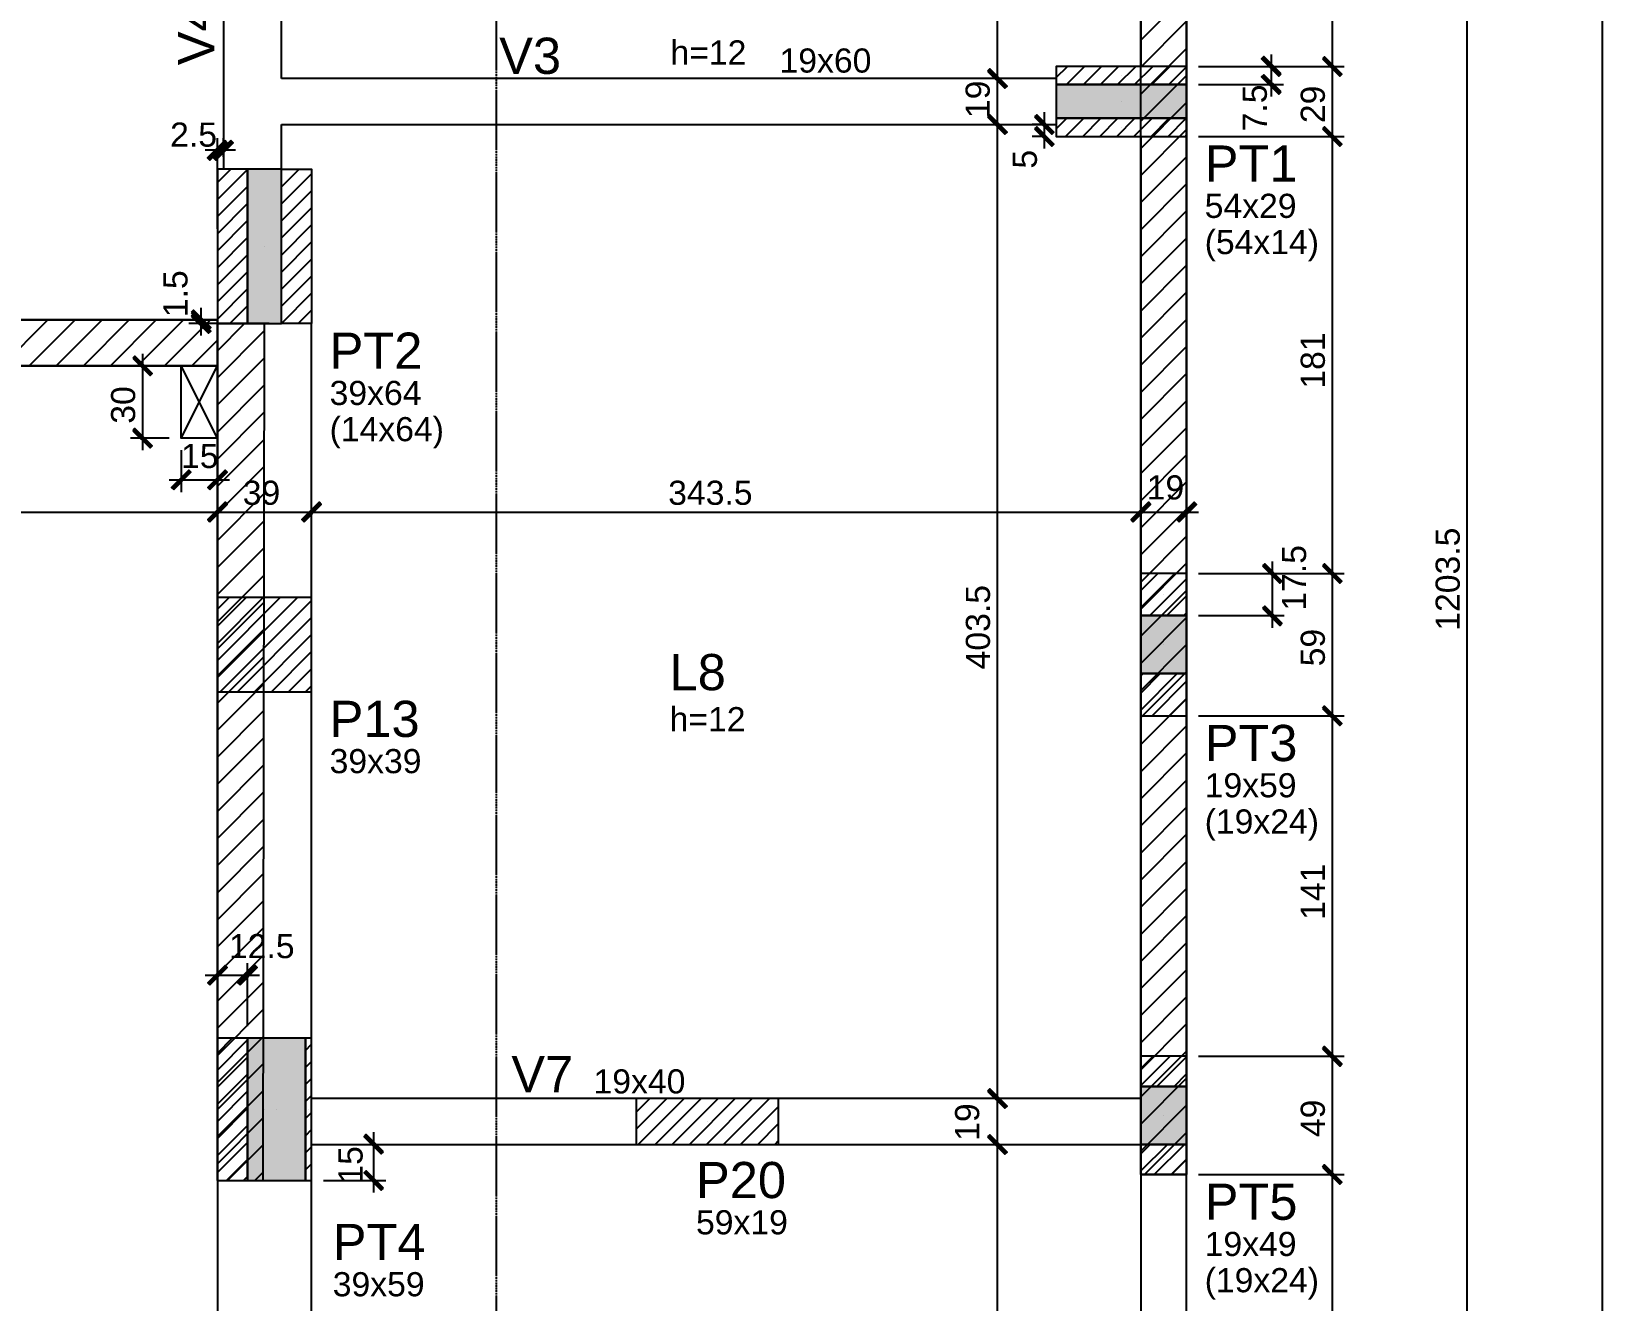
# Model space of a CAD drawing. Extents: x -1789 to 4156, y -3064 to 1391.
# Drawn here: x 669 to 1320, y 5 to 531 of the extents above; entities that cross this region are included whole.
import ezdxf

# ---------------------------------------------------------------- set-up
doc = ezdxf.new("R2010")
doc.units = 0
doc.linetypes.add('ESTILO_TQS_0003', pattern=[0.92, 0.3, -0.15, 0.02, -0.15, 0.3])
for name, color, linetype in [('1', 1, 'CONTINUOUS'), ('2', 2, 'CONTINUOUS'), ('3', 3, 'CONTINUOUS'), ('37', 8, 'CONTINUOUS'), ('4', 4, 'CONTINUOUS'), ('5', 5, 'CONTINUOUS'), ('6', 6, 'CONTINUOUS'), ('8', 8, 'CONTINUOUS')]:
    doc.layers.add(name, color=color, linetype=linetype)
doc.styles.add('TQS_ARIAL', font='arial.ttf')
pattern_1 = [(45, (-1788.6764, -3063.9896), (-5.61266, 5.61266), [])]

msp = doc.modelspace()

# ---------------------------------------------------------------- hatches: boundary and pattern name
at = {"layer": '6', "linetype": 'Continuous'}
h = msp.add_hatch(dxfattribs=at)
h.set_pattern_fill('ANSI31', color=256, scale=2.5)
h.set_pattern_definition(pattern_1)
h.paths.add_polyline_path([(-1036.9964, 406.2804), (-1055.9964, 406.2804), (-1055.9964, 913.2804), (1148.0036, 913.2804), (1148.0036, 57.2805), (1129.0036, 57.2805), (1129.0036, 894.2804), (-1016.9964, 894.2804), (-1016.9964, 884.2804), (-1036.4964, 884.2804), (-1036.9964, 884.2804)])
h = msp.add_hatch(dxfattribs=at)
h.set_pattern_fill('ANSI31', color=256, scale=2.5)
h.set_pattern_definition(pattern_1)
h.paths.add_polyline_path([(429.5036, 894.2804), (448.5036, 894.2804), (448.5036, 411.2804), (429.5036, 411.2804)])
h.paths.add_polyline_path([(-649.4964, 411.2804), (746.5036, 411.2804), (746.5036, 392.2804), (-649.4964, 392.2804)])
h = msp.add_hatch(dxfattribs=at)
h.set_pattern_fill('ANSI31', color=256, scale=2.5)
h.paths.add_polyline_path([(765.78881, 409.7804), (746.5036, 409.7804), (746.5036, 140.73185), (749.67085, 143.8991), (750.55475, 143.0152), (747.38748, 139.84795), (758.1197, 139.84795), (762.17085, 143.8991), (763.05475, 143.0152), (755.90945, 135.86995), (755.02555, 136.7538), (758.1197, 139.84795), (747.38748, 139.84795), (746.5036, 138.96408), (746.5036, 54.7805), (765.5036, 54.7805), (765.5867, 113.7805)])

# ---------------------------------------------------------------- linework, layer by layer
at = {"layer": '1', "linetype": 'Continuous'}
for p, q in [((1264.17045, -295.2196), (1264.17045, 918.2804)), ((1320.33215, -2090.2197), (1320.33215, 918.2804)), ((1208.2869, 599.2804), (1208.2869, 511.2803)), ((1069.5608, 596.7804), (1069.5608, 506.2803)), ((1183.14525, 503.7803), (1183.14525, 521.2803)), ((1208.2869, 521.2803), (1208.2869, 482.2803)), ((1069.5608, 516.2803), (1069.5608, 487.2803)), ((1153.0036, 516.2803), (1213.2869, 516.2803)), ((1153.0036, 516.2803), (1213.2869, 516.2803)), ((1153.0036, 516.2803), (1188.14525, 516.2803)), ((1121.0036, 512.5303), (1121.0036, 512.5303)), ((1153.0036, 508.7803), (1188.14525, 508.7803)), ((1121.0036, 501.7803), (1121.0036, 501.7803)), ((1121.0036, 501.7803), (1121.0036, 501.7803)), ((1121.0036, 501.7803), (1121.0036, 501.7803)), ((1069.5608, 497.2803), (1069.5608, 83.7805)), ((1089.0036, 497.2803), (1089.0036, 482.2803)), ((1089.0036, 492.2803), (1084.0036, 492.2803)), ((1121.0036, 491.0303), (1121.0036, 491.0303)), ((1208.2869, 492.2803), (1208.2869, 301.2803)), ((746.5036, 448.9748), (746.5036, 486.5551)), ((749.0036, 478.7804), (749.0036, 486.5551)), ((1089.0036, 487.2803), (1084.0036, 487.2803)), ((1153.0036, 487.2803), (1213.2869, 487.2803)), ((1153.0036, 487.2803), (1213.2869, 487.2803)), ((754.0036, 481.5551), (741.5036, 481.5551)), ((766.0036, 441.7804), (766.0036, 441.7804)), ((766.0036, 441.7804), (766.0036, 441.7804)), ((766.0036, 441.7804), (766.0036, 441.7804)), ((741.5036, 411.2804), (734.68125, 411.2804)), ((739.68125, 416.2804), (739.68125, 404.7804)), ((768.0036, 409.7804), (734.68125, 409.7804)), ((715.4481, 397.2804), (715.4481, 357.2804)), ((726.5036, 392.2804), (710.4481, 392.2804)), ((731.5036, 362.2804), (746.5036, 392.2804)), ((746.5036, 362.2804), (731.5036, 392.2804)), ((726.5036, 362.2804), (710.4481, 362.2804)), ((731.5036, 357.2804), (731.5036, 339.9862)), ((746.5036, 357.2804), (746.5036, 339.9862)), ((726.5036, 344.9862), (751.5036, 344.9862)), ((746.5036, 301.2804), (746.5036, 336.6869)), ((746.5036, 301.2804), (746.5036, 336.6869)), ((785.5036, 301.2804), (785.5036, 336.6869)), ((785.5036, 301.2804), (785.5036, 336.6869)), ((1129.0036, 281.7803), (1129.0036, 336.6869)), ((425.5036, 331.6869), (751.5036, 331.6869)), ((741.5036, 331.6869), (790.5036, 331.6869)), ((780.5036, 331.6869), (1134.0036, 331.6869)), ((1124.0036, 331.6869), (1153.0036, 331.6869)), ((1148.0036, 327.59495), (1148.0036, 326.6869)), ((1153.0036, 306.2803), (1213.2869, 306.2803)), ((1153.0036, 306.2803), (1213.2869, 306.2803)), ((1153.0036, 306.2803), (1188.4545, 306.2803)), ((1183.4545, 311.2803), (1183.4545, 283.7803)), ((1208.2869, 311.2803), (1208.2869, 242.2803)), ((1138.5036, 297.5303), (1138.5036, 297.5303)), ((1153.0036, 288.7803), (1188.4545, 288.7803)), ((766.0036, 276.7804), (766.0036, 276.7804)), ((1138.5036, 276.7803), (1138.5036, 276.7803)), ((1138.5036, 276.7803), (1138.5036, 276.7803)), ((1138.5036, 276.7803), (1138.5036, 276.7803)), ((1138.5036, 256.0303), (1138.5036, 256.0303)), ((1208.2869, 252.2803), (1208.2869, 101.2805)), ((1153.0036, 247.2803), (1213.2869, 247.2803)), ((1153.0036, 247.2803), (1213.2869, 247.2803)), ((746.5036, 118.7805), (746.5036, 144.84795)), ((759.0036, 118.7805), (759.0036, 144.84795)), ((741.5036, 139.84795), (764.0036, 139.84795)), ((1208.2869, 111.2805), (1208.2869, 52.2805)), ((1153.0036, 106.2805), (1213.2869, 106.2805)), ((1153.0036, 106.2805), (1213.2869, 106.2805)), ((1138.5036, 100.0305), (1138.5036, 100.0305)), ((1069.5608, 93.7805), (1069.5608, 64.7805)), ((752.7536, 84.2805), (752.7536, 84.2805)), ((766.0036, 84.2805), (766.0036, 84.2805)), ((766.0036, 84.2805), (766.0036, 84.2805)), ((771.0036, 84.2805), (771.0036, 84.2805)), ((784.2536, 84.2805), (784.2536, 84.2805)), ((949.5036, 79.2805), (949.5036, 79.2805)), ((1138.5036, 81.7805), (1138.5036, 81.7805)), ((1138.5036, 81.7805), (1138.5036, 81.7805)), ((1138.5036, 81.7805), (1138.5036, 81.7805)), ((811.30275, 49.7805), (811.30275, 74.7805)), ((1069.5608, 74.7805), (1069.5608, -388.7196)), ((790.5036, 69.7805), (816.30275, 69.7805)), ((1138.5036, 63.5305), (1138.5036, 63.5305)), ((1208.2869, 62.2805), (1208.2869, -171.2195)), ((790.5036, 54.7805), (816.30275, 54.7805)), ((1153.0036, 57.2805), (1213.2869, 57.2805)), ((1153.0036, 57.2805), (1213.2869, 57.2805))]:
    msp.add_line(p, q, dxfattribs=at)
for points in [[(1065.58275, 514.37445), (1072.72805, 507.2292), (1073.61195, 508.11305), (1066.46665, 515.25835), (1065.58275, 514.37445)], [(1065.58275, 514.37445), (1072.72805, 507.2292), (1073.61195, 508.11305), (1066.46665, 515.25835), (1065.58275, 514.37445)], [(1187.12325, 513.1862), (1179.978, 520.33145), (1179.0941, 519.44755), (1186.2394, 512.3023), (1187.12325, 513.1862)], [(1204.30885, 519.37445), (1211.45415, 512.2292), (1212.338, 513.11305), (1205.19275, 520.25835), (1204.30885, 519.37445)], [(1204.30885, 519.37445), (1211.45415, 512.2292), (1212.338, 513.11305), (1205.19275, 520.25835), (1204.30885, 519.37445)], [(1187.12325, 505.6862), (1179.978, 512.83145), (1179.0941, 511.94755), (1186.2394, 504.8023), (1187.12325, 505.6862)], [(1065.58275, 495.37445), (1072.72805, 488.2292), (1073.61195, 489.11305), (1066.46665, 496.25835), (1065.58275, 495.37445)], [(1065.58275, 495.37445), (1072.72805, 488.2292), (1073.61195, 489.11305), (1066.46665, 496.25835), (1065.58275, 495.37445)], [(1085.02555, 495.37445), (1092.17085, 488.2292), (1093.05475, 489.11305), (1085.90945, 496.25835), (1085.02555, 495.37445)], [(1085.02555, 490.37445), (1092.17085, 483.2292), (1093.05475, 484.11305), (1085.90945, 491.25835), (1085.02555, 490.37445)], [(1204.30885, 490.37445), (1211.45415, 483.2292), (1212.338, 484.11305), (1205.19275, 491.25835), (1204.30885, 490.37445)], [(1204.30885, 490.37445), (1211.45415, 483.2292), (1212.338, 484.11305), (1205.19275, 491.25835), (1204.30885, 490.37445)], [(749.59775, 485.5331), (742.45245, 478.38785), (743.33635, 477.50395), (750.48165, 484.64925), (749.59775, 485.5331)], [(752.09775, 485.5331), (744.95245, 478.38785), (745.83635, 477.50395), (752.98165, 484.64925), (752.09775, 485.5331)], [(735.70325, 414.37455), (742.8485, 407.22925), (743.7324, 408.11315), (736.5871, 415.25845), (735.70325, 414.37455)], [(735.70325, 412.87455), (742.8485, 405.72925), (743.7324, 406.61315), (736.5871, 413.75845), (735.70325, 412.87455)], [(711.4701, 395.37455), (718.61535, 388.22925), (719.49925, 389.11315), (712.35395, 396.25845), (711.4701, 395.37455)], [(711.4701, 365.37455), (718.61535, 358.22925), (719.49925, 359.11315), (712.35395, 366.25845), (711.4701, 365.37455)], [(728.40945, 341.0082), (735.55475, 348.15345), (734.67085, 349.03735), (727.52555, 341.89205), (728.40945, 341.0082)], [(743.40945, 341.0082), (750.55475, 348.15345), (749.67085, 349.03735), (742.52555, 341.89205), (743.40945, 341.0082)], [(743.40945, 327.7089), (750.55475, 334.85415), (749.67085, 335.73805), (742.52555, 328.5928), (743.40945, 327.7089)], [(743.40945, 327.7089), (750.55475, 334.85415), (749.67085, 335.73805), (742.52555, 328.5928), (743.40945, 327.7089)], [(782.40945, 327.7089), (789.55475, 334.85415), (788.67085, 335.73805), (781.52555, 328.5928), (782.40945, 327.7089)], [(782.40945, 327.7089), (789.55475, 334.85415), (788.67085, 335.73805), (781.52555, 328.5928), (782.40945, 327.7089)], [(1125.90945, 327.7089), (1133.05475, 334.85415), (1132.17085, 335.73805), (1125.02555, 328.5928), (1125.90945, 327.7089)], [(1125.90945, 327.7089), (1133.05475, 334.85415), (1132.17085, 335.73805), (1125.02555, 328.5928), (1125.90945, 327.7089)], [(1144.90945, 327.7089), (1152.05475, 334.85415), (1151.17085, 335.73805), (1144.02555, 328.5928), (1144.90945, 327.7089)], [(1179.4765, 309.37445), (1186.62175, 302.2292), (1187.50565, 303.11305), (1180.36035, 310.25835), (1179.4765, 309.37445)], [(1204.30885, 309.37445), (1211.45415, 302.2292), (1212.338, 303.11305), (1205.19275, 310.25835), (1204.30885, 309.37445)], [(1204.30885, 309.37445), (1211.45415, 302.2292), (1212.338, 303.11305), (1205.19275, 310.25835), (1204.30885, 309.37445)], [(1179.4765, 291.87445), (1186.62175, 284.7292), (1187.50565, 285.61305), (1180.36035, 292.75835), (1179.4765, 291.87445)], [(1204.30885, 250.37445), (1211.45415, 243.2292), (1212.338, 244.11305), (1205.19275, 251.25835), (1204.30885, 250.37445)], [(1204.30885, 250.37445), (1211.45415, 243.2292), (1212.338, 244.11305), (1205.19275, 251.25835), (1204.30885, 250.37445)], [(743.40945, 135.86995), (750.55475, 143.0152), (749.67085, 143.8991), (742.52555, 136.7538), (743.40945, 135.86995)], [(755.90945, 135.86995), (763.05475, 143.0152), (762.17085, 143.8991), (755.02555, 136.7538), (755.90945, 135.86995)], [(1204.30885, 109.3746), (1211.45415, 102.22935), (1212.338, 103.11325), (1205.19275, 110.2585), (1204.30885, 109.3746)], [(1204.30885, 109.3746), (1211.45415, 102.22935), (1212.338, 103.11325), (1205.19275, 110.2585), (1204.30885, 109.3746)], [(1065.58275, 91.8746), (1072.72805, 84.72935), (1073.61195, 85.61325), (1066.46665, 92.7585), (1065.58275, 91.8746)], [(1065.58275, 91.8746), (1072.72805, 84.72935), (1073.61195, 85.61325), (1066.46665, 92.7585), (1065.58275, 91.8746)], [(815.28075, 66.68635), (808.1355, 73.8316), (807.2516, 72.94775), (814.3969, 65.80245), (815.28075, 66.68635)], [(1065.58275, 72.8746), (1072.72805, 65.72935), (1073.61195, 66.61325), (1066.46665, 73.7585), (1065.58275, 72.8746)], [(1065.58275, 72.8746), (1072.72805, 65.72935), (1073.61195, 66.61325), (1066.46665, 73.7585), (1065.58275, 72.8746)], [(815.28075, 51.68635), (808.1355, 58.8316), (807.2516, 57.94775), (814.3969, 50.80245), (815.28075, 51.68635)], [(1204.30885, 60.3746), (1211.45415, 53.22935), (1212.338, 54.11325), (1205.19275, 61.2585), (1204.30885, 60.3746)], [(1204.30885, 60.3746), (1211.45415, 53.22935), (1212.338, 54.11325), (1205.19275, 61.2585), (1204.30885, 60.3746)]]:
    msp.add_lwpolyline(points, dxfattribs=at)
for points in [[(1065.58275, 514.37445), (1073.61195, 508.11305), (1066.46665, 515.25835)], [(1065.58275, 514.37445), (1066.46665, 515.25835), (1065.58275, 514.37445)], [(1065.58275, 514.37445), (1073.61195, 508.11305), (1066.46665, 515.25835)], [(1065.58275, 514.37445), (1066.46665, 515.25835), (1065.58275, 514.37445)], [(1065.58275, 514.37445), (1072.72805, 507.2292), (1073.61195, 508.11305)], [(1065.58275, 514.37445), (1072.72805, 507.2292), (1073.61195, 508.11305)], [(1187.12325, 513.1862), (1179.978, 520.33145), (1179.0941, 519.44755)], [(1187.12325, 513.1862), (1179.0941, 519.44755), (1186.2394, 512.3023)], [(1204.30885, 519.37445), (1212.338, 513.11305), (1205.19275, 520.25835)], [(1204.30885, 519.37445), (1205.19275, 520.25835), (1204.30885, 519.37445)], [(1204.30885, 519.37445), (1212.338, 513.11305), (1205.19275, 520.25835)], [(1204.30885, 519.37445), (1205.19275, 520.25835), (1204.30885, 519.37445)], [(1204.30885, 519.37445), (1211.45415, 512.2292), (1212.338, 513.11305)], [(1204.30885, 519.37445), (1211.45415, 512.2292), (1212.338, 513.11305)], [(1187.12325, 505.6862), (1179.978, 512.83145), (1179.0941, 511.94755)], [(1187.12325, 505.6862), (1179.0941, 511.94755), (1186.2394, 504.8023)], [(1187.12325, 513.1862), (1186.2394, 512.3023), (1187.12325, 513.1862)], [(1187.12325, 505.6862), (1186.2394, 504.8023), (1187.12325, 505.6862)], [(1065.58275, 495.37445), (1073.61195, 489.11305), (1066.46665, 496.25835)], [(1065.58275, 495.37445), (1066.46665, 496.25835), (1065.58275, 495.37445)], [(1065.58275, 495.37445), (1073.61195, 489.11305), (1066.46665, 496.25835)], [(1065.58275, 495.37445), (1066.46665, 496.25835), (1065.58275, 495.37445)], [(1065.58275, 495.37445), (1072.72805, 488.2292), (1073.61195, 489.11305)], [(1065.58275, 495.37445), (1072.72805, 488.2292), (1073.61195, 489.11305)], [(1085.02555, 495.37445), (1093.05475, 489.11305), (1085.90945, 496.25835)], [(1085.02555, 495.37445), (1085.90945, 496.25835), (1085.02555, 495.37445)], [(1085.02555, 495.37445), (1092.17085, 488.2292), (1093.05475, 489.11305)], [(1085.02555, 490.37445), (1093.05475, 484.11305), (1085.90945, 491.25835)], [(1085.02555, 490.37445), (1085.90945, 491.25835), (1085.02555, 490.37445)], [(1085.02555, 490.37445), (1092.17085, 483.2292), (1093.05475, 484.11305)], [(1204.30885, 490.37445), (1212.338, 484.11305), (1205.19275, 491.25835)], [(1204.30885, 490.37445), (1205.19275, 491.25835), (1204.30885, 490.37445)], [(1204.30885, 490.37445), (1212.338, 484.11305), (1205.19275, 491.25835)], [(1204.30885, 490.37445), (1205.19275, 491.25835), (1204.30885, 490.37445)], [(1204.30885, 490.37445), (1211.45415, 483.2292), (1212.338, 484.11305)], [(1204.30885, 490.37445), (1211.45415, 483.2292), (1212.338, 484.11305)], [(749.59775, 485.5331), (742.45245, 478.38785), (743.33635, 477.50395)], [(749.59775, 485.5331), (743.33635, 477.50395), (750.48165, 484.64925)], [(752.09775, 485.5331), (744.95245, 478.38785), (745.83635, 477.50395)], [(752.09775, 485.5331), (745.83635, 477.50395), (752.98165, 484.64925)], [(749.59775, 485.5331), (750.48165, 484.64925), (749.59775, 485.5331)], [(752.09775, 485.5331), (752.98165, 484.64925), (752.09775, 485.5331)], [(735.70325, 414.37455), (743.7324, 408.11315), (736.5871, 415.25845)], [(735.70325, 414.37455), (736.5871, 415.25845), (735.70325, 414.37455)], [(735.70325, 414.37455), (742.8485, 407.22925), (743.7324, 408.11315)], [(735.70325, 412.87455), (743.7324, 406.61315), (736.5871, 413.75845)], [(735.70325, 412.87455), (736.5871, 413.75845), (735.70325, 412.87455)], [(735.70325, 412.87455), (742.8485, 405.72925), (743.7324, 406.61315)], [(711.4701, 395.37455), (719.49925, 389.11315), (712.35395, 396.25845)], [(711.4701, 395.37455), (712.35395, 396.25845), (711.4701, 395.37455)], [(711.4701, 395.37455), (718.61535, 388.22925), (719.49925, 389.11315)], [(711.4701, 365.37455), (719.49925, 359.11315), (712.35395, 366.25845)], [(711.4701, 365.37455), (712.35395, 366.25845), (711.4701, 365.37455)], [(711.4701, 365.37455), (718.61535, 358.22925), (719.49925, 359.11315)], [(728.40945, 341.0082), (734.67085, 349.03735), (727.52555, 341.89205)], [(728.40945, 341.0082), (735.55475, 348.15345), (734.67085, 349.03735)], [(743.40945, 341.0082), (749.67085, 349.03735), (742.52555, 341.89205)], [(743.40945, 341.0082), (750.55475, 348.15345), (749.67085, 349.03735)], [(728.40945, 341.0082), (727.52555, 341.89205), (728.40945, 341.0082)], [(743.40945, 341.0082), (742.52555, 341.89205), (743.40945, 341.0082)], [(743.40945, 327.7089), (749.67085, 335.73805), (742.52555, 328.5928)], [(743.40945, 327.7089), (749.67085, 335.73805), (742.52555, 328.5928)], [(743.40945, 327.7089), (750.55475, 334.85415), (749.67085, 335.73805)], [(743.40945, 327.7089), (750.55475, 334.85415), (749.67085, 335.73805)], [(782.40945, 327.7089), (788.67085, 335.73805), (781.52555, 328.5928)], [(782.40945, 327.7089), (788.67085, 335.73805), (781.52555, 328.5928)], [(782.40945, 327.7089), (789.55475, 334.85415), (788.67085, 335.73805)], [(782.40945, 327.7089), (789.55475, 334.85415), (788.67085, 335.73805)], [(1125.90945, 327.7089), (1132.17085, 335.73805), (1125.02555, 328.5928)], [(1125.90945, 327.7089), (1132.17085, 335.73805), (1125.02555, 328.5928)], [(1125.90945, 327.7089), (1133.05475, 334.85415), (1132.17085, 335.73805)], [(1125.90945, 327.7089), (1133.05475, 334.85415), (1132.17085, 335.73805)], [(1144.90945, 327.7089), (1151.17085, 335.73805), (1144.02555, 328.5928)], [(1144.90945, 327.7089), (1152.05475, 334.85415), (1151.17085, 335.73805)], [(743.40945, 327.7089), (742.52555, 328.5928), (743.40945, 327.7089)], [(743.40945, 327.7089), (742.52555, 328.5928), (743.40945, 327.7089)], [(782.40945, 327.7089), (781.52555, 328.5928), (782.40945, 327.7089)], [(782.40945, 327.7089), (781.52555, 328.5928), (782.40945, 327.7089)], [(1125.90945, 327.7089), (1125.02555, 328.5928), (1125.90945, 327.7089)], [(1125.90945, 327.7089), (1125.02555, 328.5928), (1125.90945, 327.7089)], [(1144.90945, 327.7089), (1144.02555, 328.5928), (1144.90945, 327.7089)], [(1179.4765, 309.37445), (1187.50565, 303.11305), (1180.36035, 310.25835)], [(1179.4765, 309.37445), (1180.36035, 310.25835), (1179.4765, 309.37445)], [(1179.4765, 309.37445), (1186.62175, 302.2292), (1187.50565, 303.11305)], [(1204.30885, 309.37445), (1212.338, 303.11305), (1205.19275, 310.25835)], [(1204.30885, 309.37445), (1205.19275, 310.25835), (1204.30885, 309.37445)], [(1204.30885, 309.37445), (1212.338, 303.11305), (1205.19275, 310.25835)], [(1204.30885, 309.37445), (1205.19275, 310.25835), (1204.30885, 309.37445)], [(1204.30885, 309.37445), (1211.45415, 302.2292), (1212.338, 303.11305)], [(1204.30885, 309.37445), (1211.45415, 302.2292), (1212.338, 303.11305)], [(1179.4765, 291.87445), (1187.50565, 285.61305), (1180.36035, 292.75835)], [(1179.4765, 291.87445), (1180.36035, 292.75835), (1179.4765, 291.87445)], [(1179.4765, 291.87445), (1186.62175, 284.7292), (1187.50565, 285.61305)], [(1204.30885, 250.37445), (1212.338, 244.11305), (1205.19275, 251.25835)], [(1204.30885, 250.37445), (1205.19275, 251.25835), (1204.30885, 250.37445)], [(1204.30885, 250.37445), (1212.338, 244.11305), (1205.19275, 251.25835)], [(1204.30885, 250.37445), (1205.19275, 251.25835), (1204.30885, 250.37445)], [(1204.30885, 250.37445), (1211.45415, 243.2292), (1212.338, 244.11305)], [(1204.30885, 250.37445), (1211.45415, 243.2292), (1212.338, 244.11305)], [(743.40945, 135.86995), (749.67085, 143.8991), (742.52555, 136.7538)], [(743.40945, 135.86995), (750.55475, 143.0152), (749.67085, 143.8991)], [(755.90945, 135.86995), (762.17085, 143.8991), (755.02555, 136.7538)], [(755.90945, 135.86995), (763.05475, 143.0152), (762.17085, 143.8991)], [(743.40945, 135.86995), (742.52555, 136.7538), (743.40945, 135.86995)], [(755.90945, 135.86995), (755.02555, 136.7538), (755.90945, 135.86995)], [(1204.30885, 109.3746), (1212.338, 103.11325), (1205.19275, 110.2585)], [(1204.30885, 109.3746), (1205.19275, 110.2585), (1204.30885, 109.3746)], [(1204.30885, 109.3746), (1212.338, 103.11325), (1205.19275, 110.2585)], [(1204.30885, 109.3746), (1205.19275, 110.2585), (1204.30885, 109.3746)], [(1204.30885, 109.3746), (1211.45415, 102.22935), (1212.338, 103.11325)], [(1204.30885, 109.3746), (1211.45415, 102.22935), (1212.338, 103.11325)], [(1065.58275, 91.8746), (1073.61195, 85.61325), (1066.46665, 92.7585)], [(1065.58275, 91.8746), (1066.46665, 92.7585), (1065.58275, 91.8746)], [(1065.58275, 91.8746), (1073.61195, 85.61325), (1066.46665, 92.7585)], [(1065.58275, 91.8746), (1066.46665, 92.7585), (1065.58275, 91.8746)], [(1065.58275, 91.8746), (1072.72805, 84.72935), (1073.61195, 85.61325)], [(1065.58275, 91.8746), (1072.72805, 84.72935), (1073.61195, 85.61325)], [(815.28075, 66.68635), (808.1355, 73.8316), (807.2516, 72.94775)], [(815.28075, 66.68635), (807.2516, 72.94775), (814.3969, 65.80245)], [(1065.58275, 72.8746), (1073.61195, 66.61325), (1066.46665, 73.7585)], [(1065.58275, 72.8746), (1066.46665, 73.7585), (1065.58275, 72.8746)], [(1065.58275, 72.8746), (1073.61195, 66.61325), (1066.46665, 73.7585)], [(1065.58275, 72.8746), (1066.46665, 73.7585), (1065.58275, 72.8746)], [(1065.58275, 72.8746), (1072.72805, 65.72935), (1073.61195, 66.61325)], [(1065.58275, 72.8746), (1072.72805, 65.72935), (1073.61195, 66.61325)], [(815.28075, 66.68635), (814.3969, 65.80245), (815.28075, 66.68635)], [(815.28075, 51.68635), (808.1355, 58.8316), (807.2516, 57.94775)], [(1204.30885, 60.3746), (1212.338, 54.11325), (1205.19275, 61.2585)], [(1204.30885, 60.3746), (1205.19275, 61.2585), (1204.30885, 60.3746)], [(1204.30885, 60.3746), (1212.338, 54.11325), (1205.19275, 61.2585)], [(1204.30885, 60.3746), (1205.19275, 61.2585), (1204.30885, 60.3746)], [(1204.30885, 60.3746), (1211.45415, 53.22935), (1212.338, 54.11325)], [(1204.30885, 60.3746), (1211.45415, 53.22935), (1212.338, 54.11325)], [(815.28075, 51.68635), (807.2516, 57.94775), (814.3969, 50.80245)], [(815.28075, 51.68635), (814.3969, 50.80245), (815.28075, 51.68635)]]:
    msp.add_solid(points, dxfattribs=at)
at = {"layer": '2', "linetype": 'Continuous'}
for p, q in [((1094.0036, 511.65505), (1098.6289, 516.2803)), ((1098.19995, 508.7803), (1105.69995, 516.2803)), ((1105.271, 508.7803), (1112.771, 516.2803)), ((1112.3421, 508.7803), (1119.8421, 516.2803)), ((1119.41315, 508.7803), (1126.91315, 516.2803)), ((1126.4842, 508.7803), (1133.9842, 516.2803)), ((1133.5553, 508.7803), (1141.0553, 516.2803)), ((1140.62635, 508.7803), (1148.0036, 516.15755)), ((1148.0036, 516.2803), (1148.0036, 516.2803)), ((1148.0036, 516.2803), (1148.0036, 516.2803)), ((1148.0036, 516.2803), (1148.0036, 516.2803)), ((1069.5608, 511.2803), (1069.5608, 511.2803)), ((1069.5608, 511.2803), (1069.5608, 511.2803)), ((1147.6974, 508.7803), (1148.0036, 509.0865)), ((1148.0036, 508.7803), (1148.0036, 508.7803)), ((1094.0036, 490.44185), (1098.3421, 494.7803)), ((1097.91315, 487.2803), (1105.41315, 494.7803)), ((1104.9842, 487.2803), (1112.4842, 494.7803)), ((1112.0553, 487.2803), (1119.5553, 494.7803)), ((1119.12635, 487.2803), (1126.62635, 494.7803)), ((1126.1974, 487.2803), (1133.6974, 494.7803)), ((1133.2685, 487.2803), (1140.7685, 494.7803)), ((1140.33955, 487.2803), (1147.83955, 494.7803)), ((1069.5608, 492.2803), (1069.5608, 492.2803)), ((1069.5608, 492.2803), (1069.5608, 492.2803)), ((1094.0036, 492.2803), (1094.0036, 492.2803)), ((1094.0036, 487.2803), (1094.0036, 487.2803)), ((1147.4106, 487.2803), (1148.0036, 487.8733)), ((1148.0036, 487.2803), (1148.0036, 487.2803)), ((1148.0036, 487.2803), (1148.0036, 487.2803)), ((746.5036, 468.21095), (752.07305, 473.7804)), ((746.5036, 461.1399), (759.0036, 473.6399)), ((749.0036, 473.7804), (749.0036, 473.7804)), ((773.0036, 466.4267), (780.35725, 473.7803)), ((773.0036, 473.49775), (773.28615, 473.7803)), ((773.0036, 459.3556), (785.5036, 471.8556)), ((746.5036, 454.06885), (759.0036, 466.56885)), ((773.0036, 452.28455), (785.5036, 464.78455)), ((746.5036, 446.99775), (759.0036, 459.49775)), ((773.0036, 445.2135), (785.5036, 457.7135)), ((746.5036, 439.9267), (759.0036, 452.4267)), ((773.0036, 438.1424), (785.5036, 450.6424)), ((746.5036, 432.8556), (759.0036, 445.3556)), ((746.5036, 443.9748), (746.5036, 443.9748)), ((773.0036, 431.07135), (785.5036, 443.57135)), ((746.5036, 425.78455), (759.0036, 438.28455)), ((773.0036, 424.0003), (785.5036, 436.5003)), ((746.5036, 418.7135), (759.0036, 431.2135)), ((746.5036, 411.6424), (759.0036, 424.1424)), ((773.0036, 416.9292), (785.5036, 429.4292)), ((751.71265, 409.7804), (759.0036, 417.07135)), ((773.0036, 409.85815), (785.5036, 422.35815)), ((746.5036, 411.2804), (746.5036, 411.2804)), ((779.9969, 409.7804), (785.5036, 415.2871)), ((758.7837, 409.7804), (759.0036, 410.0003)), ((773.0036, 409.7804), (773.0036, 409.7804)), ((731.5036, 392.2804), (731.5036, 392.2804)), ((731.5036, 362.2804), (731.5036, 362.2804)), ((731.5036, 362.2804), (731.5036, 362.2804)), ((746.5036, 362.2804), (746.5036, 362.2804)), ((1148.0036, 332.59495), (1148.0036, 332.59495)), ((1129.0036, 331.6869), (1129.0036, 331.6869)), ((1129.0036, 292.0966), (1143.1873, 306.2803)), ((1129.0036, 299.16765), (1136.11625, 306.2803)), ((1148.0036, 306.2803), (1148.0036, 306.2803)), ((1148.0036, 306.2803), (1148.0036, 306.2803)), ((1148.0036, 306.2803), (1148.0036, 306.2803)), ((1132.7584, 288.7803), (1148.0036, 304.02555)), ((746.5036, 263.15), (779.634, 296.2804)), ((746.5036, 270.22105), (772.56295, 296.2804)), ((746.5036, 277.29215), (765.49185, 296.2804)), ((746.5036, 284.3632), (758.4208, 296.2804)), ((746.5036, 291.43425), (751.34975, 296.2804)), ((746.5036, 296.2804), (746.5036, 296.2804)), ((746.5036, 296.2804), (746.5036, 296.2804)), ((747.70505, 257.2804), (785.5036, 295.07895)), ((785.5036, 296.2804), (785.5036, 296.2804)), ((785.5036, 296.2804), (785.5036, 296.2804)), ((1139.82945, 288.7803), (1148.0036, 296.95445)), ((754.77615, 257.2804), (785.5036, 288.00785)), ((1146.9005, 288.7803), (1148.0036, 289.8834)), ((1148.0036, 288.7803), (1148.0036, 288.7803)), ((761.8472, 257.2804), (785.5036, 280.9368)), ((768.9183, 257.2804), (785.5036, 273.8657)), ((1129.0036, 276.7803), (1129.0036, 276.7803)), ((775.98935, 257.2804), (785.5036, 266.79465)), ((1129.0036, 249.6702), (1144.1137, 264.7803)), ((1129.0036, 256.74125), (1137.04265, 264.7803)), ((1129.0036, 263.81235), (1129.9716, 264.7803)), ((1133.6848, 247.2803), (1148.0036, 261.59915)), ((783.0604, 257.2804), (785.5036, 259.7236)), ((1140.75585, 247.2803), (1148.0036, 254.52805)), ((1147.82695, 247.2803), (1148.0036, 247.457)), ((1148.0036, 247.2803), (1148.0036, 247.2803)), ((1148.0036, 247.2803), (1148.0036, 247.2803)), ((746.5036, 107.5865), (752.6976, 113.7805)), ((746.5036, 113.7805), (746.5036, 113.7805)), ((746.5036, 100.51545), (759.0036, 113.01545)), ((759.0036, 113.7805), (759.0036, 113.7805)), ((783.0036, 108.73115), (785.5036, 111.23115)), ((746.5036, 93.44435), (759.0036, 105.94435)), ((783.0036, 101.6601), (785.5036, 104.1601)), ((1129.0036, 94.1067), (1141.17735, 106.2805)), ((1129.0036, 101.17775), (1134.1063, 106.2805)), ((1135.74845, 93.7805), (1148.0036, 106.03565)), ((1148.0036, 106.2805), (1148.0036, 106.2805)), ((1148.0036, 106.2805), (1148.0036, 106.2805)), ((746.5036, 86.3733), (759.0036, 98.8733)), ((1142.8195, 93.7805), (1148.0036, 98.96455)), ((746.5036, 79.30225), (759.0036, 91.80225)), ((783.0036, 94.58905), (785.5036, 97.08905)), ((746.5036, 72.23115), (759.0036, 84.73115)), ((783.0036, 87.51795), (785.5036, 90.01795)), ((920.0036, 76.02555), (932.75855, 88.7805)), ((920.0036, 83.0966), (925.68745, 88.7805)), ((920.8296, 69.7805), (939.8296, 88.7805)), ((927.9007, 69.7805), (946.9007, 88.7805)), ((934.97175, 69.7805), (953.97175, 88.7805)), ((942.0428, 69.7805), (961.0428, 88.7805)), ((949.1139, 69.7805), (968.1139, 88.7805)), ((956.18495, 69.7805), (975.18495, 88.7805)), ((963.256, 69.7805), (979.0036, 85.52805)), ((1069.5608, 88.7805), (1069.5608, 88.7805)), ((1069.5608, 88.7805), (1069.5608, 88.7805)), ((783.0036, 80.4469), (785.5036, 82.9469)), ((970.3271, 69.7805), (979.0036, 78.457)), ((746.5036, 65.1601), (759.0036, 77.6601)), ((783.0036, 73.3758), (785.5036, 75.8758)), ((746.5036, 58.08905), (759.0036, 70.58905)), ((783.0036, 66.30475), (785.5036, 68.80475)), ((785.5036, 69.7805), (785.5036, 69.7805)), ((977.39815, 69.7805), (979.0036, 71.3859)), ((1069.5608, 69.7805), (1069.5608, 69.7805)), ((1069.5608, 69.7805), (1069.5608, 69.7805)), ((1129.0036, 58.75135), (1140.0327, 69.7805)), ((1129.0036, 65.82245), (1132.96165, 69.7805)), ((1134.6038, 57.2805), (1147.1038, 69.7805)), ((750.2661, 54.7805), (759.0036, 63.51795)), ((783.0036, 59.2337), (785.5036, 61.7337)), ((1141.67485, 57.2805), (1148.0036, 63.60925)), ((757.3372, 54.7805), (759.0036, 56.4469)), ((785.5036, 54.7805), (785.5036, 54.7805)), ((1148.0036, 57.2805), (1148.0036, 57.2805)), ((1148.0036, 57.2805), (1148.0036, 57.2805))]:
    msp.add_line(p, q, dxfattribs=at)
at = {"layer": '3', "linetype": 'Continuous'}
for points in [[(749.0036, 594.2804), (749.0036, 501.7803)], [(1148.0036, 516.2803), (1148.0036, 594.2804)], [(773.0036, 511.2803), (773.0036, 591.7804)], [(1129.0036, 591.7804), (1129.0036, 516.2803)], [(1094.0036, 511.2803), (773.0036, 511.2803)], [(749.0036, 501.7803), (749.0036, 473.7804)], [(773.0036, 492.2803), (1094.0036, 492.2803)], [(773.0036, 473.7804), (773.0036, 492.2803)], [(1129.0036, 487.2803), (1129.0036, 306.2803)], [(1148.0036, 306.2803), (1148.0036, 487.2803)], [(746.5036, 411.2804), (607.0036, 411.2804)], [(746.5036, 392.2804), (746.5036, 411.2804)], [(746.5036, 409.7804), (746.5036, 411.2804)], [(785.5036, 401.7804), (785.5036, 409.7804)], [(785.5036, 296.2804), (785.5036, 401.7804)], [(607.0036, 392.2804), (746.5036, 392.2804)], [(731.5036, 392.2804), (746.5036, 392.2804), (746.5036, 362.2804), (731.5036, 362.2804), (731.5036, 392.2804)], [(746.5036, 392.2804), (746.5036, 296.2804)], [(746.5036, 257.2804), (746.5036, 113.7805)], [(785.5036, 113.7805), (785.5036, 257.2804)], [(1129.0036, 247.2803), (1129.0036, 106.2805)], [(1148.0036, 106.2805), (1148.0036, 247.2803)], [(920.0036, 88.7805), (785.5036, 88.7805)], [(1129.0036, 88.7805), (979.0036, 88.7805)], [(785.5036, 69.7805), (920.0036, 69.7805)], [(979.0036, 69.7805), (1129.0036, 69.7805)], [(746.5036, 54.7805), (746.5036, -248.7196)], [(785.5036, -248.7196), (785.5036, 54.7805)], [(1129.0036, 57.2805), (1129.0036, -166.2195)], [(1148.0036, -166.2195), (1148.0036, 57.2805)]]:
    msp.add_lwpolyline(points, dxfattribs=at)
at = {"layer": '37', "linetype": 'Continuous'}
for points in [[(1094.0036, 494.7803), (1148.0036, 494.7803), (1148.0036, 508.7803)], [(1094.0036, 494.7803), (1148.0036, 508.7803), (1094.0036, 508.7803)], [(1094.0036, 494.7803), (1094.0036, 508.7803), (1094.0036, 494.7803)], [(759.0036, 409.7805), (773.0036, 409.7805), (773.0036, 473.7803)], [(759.0036, 409.7805), (773.0036, 473.7803), (759.0036, 473.7803)], [(759.0036, 409.7805), (759.0036, 473.7803), (759.0036, 409.7805)], [(1129.0036, 264.7803), (1148.0036, 264.7803), (1148.0036, 288.7803)], [(1129.0036, 264.7803), (1148.0036, 288.7803), (1129.0036, 288.7803)], [(1129.0036, 264.7803), (1129.0036, 288.7803), (1129.0036, 264.7803)], [(759.0036, 54.7805), (783.0036, 54.7805), (783.0036, 113.7805)], [(759.0036, 54.7805), (783.0036, 113.7805), (759.0036, 113.7805)], [(759.0036, 54.7805), (759.0036, 113.7805), (759.0036, 54.7805)], [(1129.0036, 69.7805), (1148.0036, 69.7805), (1148.0036, 93.7805)], [(1129.0036, 69.7805), (1148.0036, 93.7805), (1129.0036, 93.7805)], [(1129.0036, 69.7805), (1129.0036, 93.7805), (1129.0036, 69.7805)]]:
    msp.add_solid(points, dxfattribs=at)
at = {"layer": '5', "linetype": 'Continuous'}
for points in [[(1148.0036, 516.2803), (1094.0036, 516.2803), (1094.0036, 508.7803), (1148.0036, 508.7803), (1148.0036, 516.2803)], [(1094.0036, 494.7803), (1148.0036, 494.7803), (1148.0036, 508.7803), (1094.0036, 508.7803), (1094.0036, 494.7803)], [(1148.0036, 494.7803), (1094.0036, 494.7803), (1094.0036, 487.2803), (1148.0036, 487.2803), (1148.0036, 494.7803)], [(759.0036, 473.7804), (746.5036, 473.7804), (746.5036, 409.7804), (759.0036, 409.7804), (759.0036, 473.7804)], [(759.0036, 409.7805), (773.0036, 409.7805), (773.0036, 473.7803), (759.0036, 473.7803), (759.0036, 409.7805)], [(773.0036, 473.7803), (785.5036, 473.7803), (785.5036, 409.7804), (773.0036, 409.7804), (773.0036, 473.7803)], [(1148.0036, 306.2803), (1129.0036, 306.2803), (1129.0036, 288.7803), (1148.0036, 288.7803), (1148.0036, 306.2803)], [(746.5036, 257.2804), (785.5036, 257.2804), (785.5036, 296.2804), (746.5036, 296.2804), (746.5036, 257.2804)], [(1129.0036, 264.7803), (1148.0036, 264.7803), (1148.0036, 288.7803), (1129.0036, 288.7803), (1129.0036, 264.7803)], [(1148.0036, 264.7803), (1129.0036, 264.7803), (1129.0036, 247.2803), (1148.0036, 247.2803), (1148.0036, 264.7803)], [(759.0036, 113.7805), (746.5036, 113.7805), (746.5036, 54.7805), (759.0036, 54.7805), (759.0036, 113.7805)], [(759.0036, 54.7805), (783.0036, 54.7805), (783.0036, 113.7805), (759.0036, 113.7805), (759.0036, 54.7805)], [(785.5036, 113.7805), (783.0036, 113.7805), (783.0036, 54.7805), (785.5036, 54.7805), (785.5036, 113.7805)], [(1148.0036, 106.2805), (1129.0036, 106.2805), (1129.0036, 93.7805), (1148.0036, 93.7805), (1148.0036, 106.2805)], [(1129.0036, 69.7805), (1148.0036, 69.7805), (1148.0036, 93.7805), (1129.0036, 93.7805), (1129.0036, 69.7805)], [(920.0036, 69.7805), (979.0036, 69.7805), (979.0036, 88.7805), (920.0036, 88.7805), (920.0036, 69.7805)], [(1148.0036, 69.7805), (1129.0036, 69.7805), (1129.0036, 57.2805), (1148.0036, 57.2805), (1148.0036, 69.7805)]]:
    msp.add_lwpolyline(points, dxfattribs=at)
at = {"layer": '6', "linetype": 'Continuous'}
for p, q in [((765.5036, 54.7805), (766.0036, 409.7805)), ((746.5036, 392.2804), (-649.4964, 392.2804)), ((746.5036, 54.7805), (746.5036, 392.2804))]:
    msp.add_line(p, q, dxfattribs=at)
msp.add_lwpolyline([(-1036.9964, 406.2804), (-1055.9964, 406.2804), (-1055.9964, 913.2804), (1148.0036, 913.2804), (1148.0036, 57.2805), (1129.0036, 57.2805), (1129.0036, 894.2804), (-1016.9964, 894.2804), (-1016.9964, 884.2804), (-1036.4964, 884.2804), (-1036.9964, 884.2804), (-1036.9964, 406.2804)], dxfattribs=at)
msp.add_lwpolyline([(-649.4964, 411.2804), (746.5036, 411.2804), (746.5036, 392.2804), (-649.4964, 392.2804)], close=True, dxfattribs=at)
at = {"layer": '8', "linetype": 'ESTILO_TQS_0003'}
msp.add_line((862.1968, -2145.8662), (862.1968, 954.17655), dxfattribs=at)

# ---------------------------------------------------------------- texts
at = {"layer": '2', "linetype": 'Continuous', "style": 'TQS_ARIAL'}
for s, p in [('h=12', (934.19855, 517.0728)), ('19x60', (979.38635, 513.7216)), ('2.5', (726.9326, 483.03455)), ('54x29', (1155.5036, 453.5303)), ('(54x14)', (1155.5036, 438.5303)), ('39x64', (793.0036, 376.0304)), ('(14x64)', (793.0036, 361.0304)), ('15', (731.4573, 349.92905)), ('19', (1131.49025, 336.898)), ('39', (757.0036, 334.6869)), ('343.5', (933.2536, 334.6869)), ('h=12', (933.83445, 240.898)), ('39x39', (793.0036, 223.5304)), ('19x59', (1155.5036, 213.5303)), ('(19x24)', (1155.5036, 198.5303)), ('12.5', (751.3054, 146.9118)), ('19x40', (902.3371, 90.86975)), ('59x19', (944.78235, 32.50475)), ('19x49', (1155.5036, 23.5305)), ('39x59', (794.2927, 6.8504)), ('(19x24)', (1155.5036, 8.5305))]:
    msp.add_text(s, height=10, dxfattribs=at).set_placement(p)
for s, p in [('19', (1066.4493, 494.87705)), ('7.5', (1181.25505, 489.3733)), ('29', (1205.2869, 492.7803)), ('5', (1086.0036, 473.947)), ('1.5', (734.135, 412.41)), ('181', (1205.2869, 382.7803)), ('30', (712.4481, 368.2804)), ('1203.5', (1261.17045, 282.5304)), ('17.5', (1197.5097, 290.84365)), ('403.5', (1066.5608, 266.5304)), ('59', (1205.2869, 267.7803)), ('141', (1205.2869, 162.7804)), ('19', (1062.08685, 71.24565)), ('49', (1205.2869, 72.7805)), ('15', (806.66115, 53.5157))]:
    msp.add_text(s, height=10, rotation=90, dxfattribs=at).set_placement(p)
at = {"layer": '4', "linetype": 'Continuous', "style": 'TQS_ARIAL'}
msp.add_text('V48', height=15, rotation=90, dxfattribs=at).set_placement((745.2536, 516.7803))
for s, p in [('V3', (863.2563, 513.1865)), ('PT1', (1155.5036, 468.5303)), ('PT2', (793.0036, 391.0304)), ('L8', (933.83445, 257.898)), ('P13', (793.0036, 238.5304)), ('PT3', (1155.5036, 228.5303)), ('V7', (868.28885, 91.39725)), ('P20', (944.78235, 47.50475)), ('PT5', (1155.5036, 38.5305)), ('PT4', (794.2927, 21.8504))]:
    msp.add_text(s, height=15, dxfattribs=at).set_placement(p)

doc.saveas('drawing.dxf')
